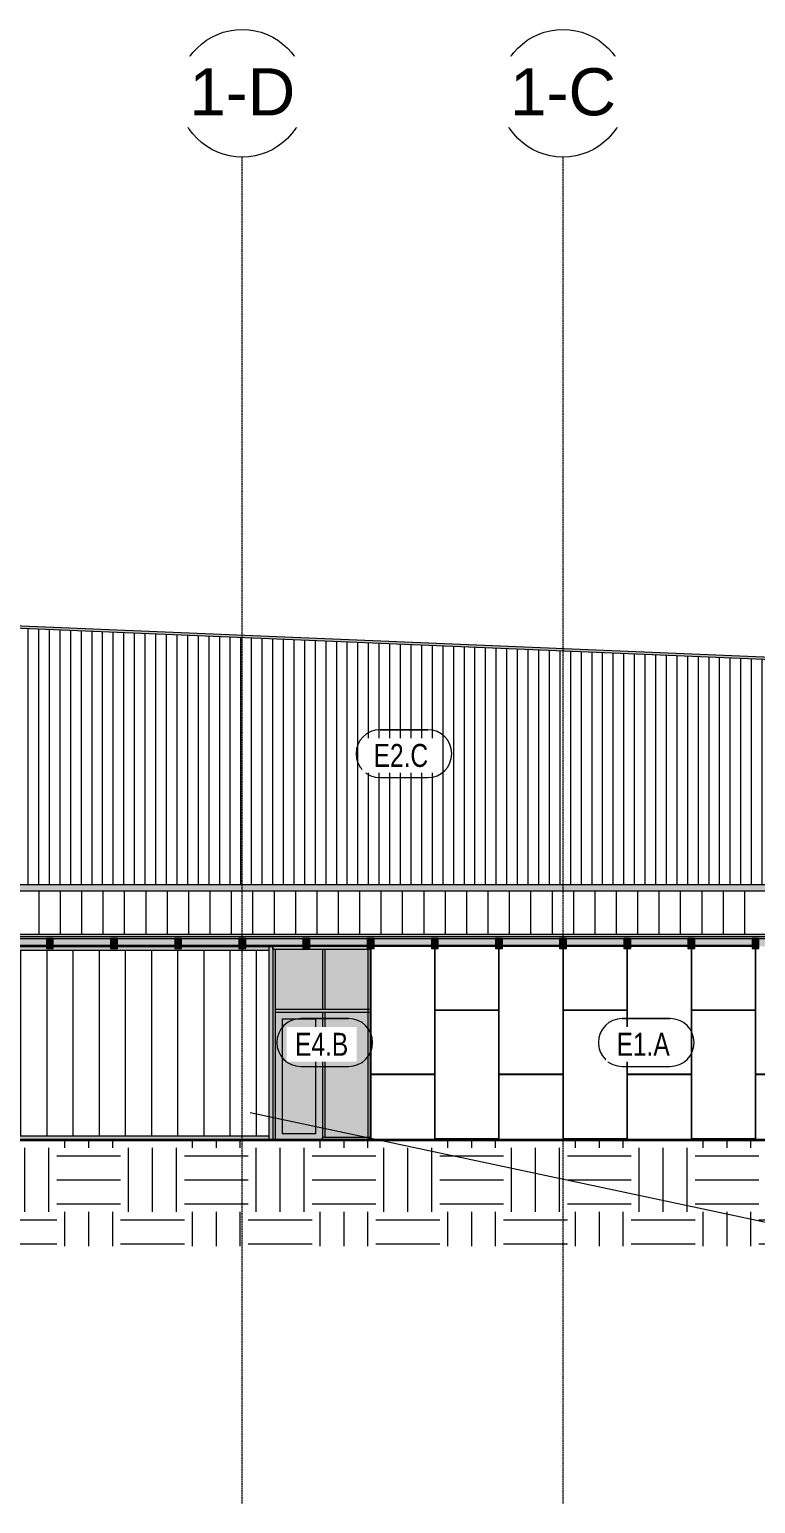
# Model space of a CAD drawing. Header units: inches. Extents: x 20273 to 40654, y -355 to 835.
# Drawn here: x 21466 to 22012, y -273 to 835 of the extents above; entities that cross this region are included whole.
import ezdxf

# ---------------------------------------------------------------- set-up
doc = ezdxf.new("R2010")
doc.units = ezdxf.units.IN
doc.header["$MEASUREMENT"] = 0
doc.linetypes.add('Grid Line 1_2_', pattern=[0.875, 0.5, -0.125, 0.125, -0.125])
for name, color, linetype, lineweight in [('A-ANNO-KEYN', 231, 'Continuous', 9), ('A-DOOR', 31, 'Continuous', 13), ('A-FLOR-LEVL', 51, 'Continuous', 9), ('A-GLAZ-CURT', 52, 'Continuous', 13), ('A-GLAZ-CWMG', 51, 'Continuous', 13), ('A-ROOF', 132, 'Continuous', 13), ('A-ROOF-PATT', 132, 'Continuous', 13), ('A-WALL', 113, 'Continuous', 13), ('A-WALL-IDEN', 211, 'Continuous', 9), ('A-WALL-PATT', 111, 'Continuous', 13), ('C-TOPO', 7, 'Continuous', 13), ('I-WALL', 2, 'Continuous', 13), ('S-BEAM', 12, 'Continuous', 13), ('S-GRID', 1, 'Continuous', 9), ('S-GRID-IDEN', 1, 'Continuous', 9)]:
    doc.layers.add(name, color=color, linetype=linetype, lineweight=lineweight)
doc.styles.add('Arial_1', font='arial.ttf', dxfattribs={"height": 35.407186})
doc.styles.add('Century Gothic', font='GOTHIC.TTF', dxfattribs={"width": 0.8, "height": 17.245342})

# ---------------------------------------------------------------- blocks, each defined once
blk = doc.blocks.new('Rectangular Mullion - Profile_Polycarbonate_Upper and left-1836397-Elevation - West')
at = {"layer": 'A-GLAZ-CWMG'}
blk.add_hatch(color=256, dxfattribs=at).paths.add_polyline_path([(21185.1, 142.7), (21646.4, 142.7), (21646.4, 145.5), (21628.9, 145.5), (21628.9, 144), (21623.7, 144), (21623.7, 145.5), (21580.6, 145.5), (21580.6, 144), (21575.5, 144), (21575.5, 145.5), (21532.4, 145.5), (21532.4, 144), (21527.2, 144), (21527.2, 145.5), (21484.1, 145.5), (21484.1, 144), (21479, 144), (21479, 145.5), (21435.9, 145.5), (21435.9, 144), (21430.7, 144), (21430.7, 145.5), (21387.6, 145.5), (21387.6, 144), (21382.5, 144), (21382.5, 145.5), (21339.4, 145.5), (21339.4, 144), (21334.2, 144), (21334.2, 145.5), (21291.1, 145.5), (21291.1, 144), (21286, 144), (21286, 145.5), (21242.9, 145.5), (21242.9, 144), (21237.7, 144), (21237.7, 145.5), (21194.6, 145.5), (21194.6, 144), (21189.5, 144), (21189.5, 145.5), (21185.1, 145.5), (21185.1, 144.9)], flags=0)
for p, q in [((21185.1, 142.7), (21185.1, 145.5)), ((21185.1, 145.5), (21189.5, 145.5)), ((21194.6, 145.5), (21237.7, 145.5)), ((21242.9, 145.5), (21286, 145.5)), ((21291.1, 145.5), (21334.2, 145.5)), ((21339.4, 145.5), (21382.5, 145.5)), ((21387.6, 145.5), (21430.7, 145.5)), ((21435.9, 145.5), (21479, 145.5)), ((21484.1, 145.5), (21527.2, 145.5)), ((21532.4, 145.5), (21575.5, 145.5)), ((21580.6, 145.5), (21623.7, 145.5)), ((21628.9, 145.5), (21646.4, 145.5)), ((21646.4, 145.5), (21646.4, 142.7)), ((21185.1, 142.7), (21646.4, 142.7))]:
    blk.add_line(p, q, dxfattribs=at)
blk = doc.blocks.new('Rectangular Mullion - Profile_Polycarbonate_Lower-1836398-Elevation - West')
at = {"layer": 'A-GLAZ-CWMG'}
blk.add_hatch(color=256, dxfattribs=at).paths.add_polyline_path([(21484.6, 0), (21646.4, 0), (21646.4, 2.8), (21185.1, 2.8), (21185.1, 0)], flags=0)
for p, q in [((21185.1, 0), (21185.1, 2.8)), ((21646.4, 2.8), (21185.1, 2.8)), ((21646.4, 2.8), (21646.4, 0))]:
    blk.add_line(p, q, dxfattribs=at)
blk = doc.blocks.new('Rectangular Mullion - Profile_Polycarbonate_Upper and left-1180549-Elevation - West')
at = {"layer": 'A-GLAZ-CWMG'}
blk.add_hatch(color=256, dxfattribs=at).paths.add_polyline_path([(21646.4, 0), (21649.2, 0), (21649.2, 145.5), (21646.4, 145.5), (21646.4, 76.6)], flags=0)
for p, q in [((21646.4, 145.5), (21649.2, 145.5)), ((21646.4, 145.5), (21646.4, 0)), ((21649.2, 145.5), (21649.2, 0))]:
    blk.add_line(p, q, dxfattribs=at)
blk = doc.blocks.new('Dimension Lumber - 5_5 x 7_5 Glulam-1777807-Elevation - West')
at = {"layer": 'S-BEAM'}
for points in [[(22497.4, 151.5), (22497.4, 151.6), (22492.2, 151.5)], [(22497.4, 144), (22497.4, 151.5), (22492.2, 151.5), (22492.2, 144)]]:
    blk.add_hatch(color=256, dxfattribs=at).paths.add_polyline_path(points, flags=0)
for p, q in [((22497.4, 151.5), (22492.2, 151.5)), ((22492.2, 151.5), (22492.2, 144)), ((22497.4, 144), (22497.4, 151.5)), ((22492.2, 144), (22497.4, 144))]:
    blk.add_line(p, q, dxfattribs=at)
blk = doc.blocks.new('Door_Single_Storefront - one-1371400-Elevation - West')
at = {"layer": 'A-DOOR'}
h = blk.add_hatch(color=256, dxfattribs=at)
h.paths.add_polyline_path([(21686.6, 0), (21686.6, 96), (21651.4, 96), (21651.4, 0)], flags=0)
h.paths.add_polyline_path([(21681.6, 5), (21656.4, 5), (21656.4, 91), (21681.6, 91), (21681.6, 76.6)], flags=0)
blk.add_hatch(color=256, dxfattribs=at).paths.add_polyline_path([(21656.4, 5), (21681.6, 5), (21681.6, 91), (21656.4, 91), (21656.4, 30.2)], flags=0)
for p, q in [((21656.4, 91), (21656.4, 5)), ((21656.4, 91), (21681.6, 91)), ((21681.6, 5), (21681.6, 91)), ((21656.4, 5), (21681.6, 5))]:
    blk.add_line(p, q, dxfattribs=at)
blk = doc.blocks.new('System Panel - INSULATED LOW-E GLAZING _SEE ELEVATIONS FOR U-FACTOR_ SHGC_ _ LT_-1354328-Elevation - West')
at = {"layer": 'A-GLAZ-CURT'}
blk.add_hatch(color=256, dxfattribs=at).paths.add_polyline_path([(21688.6, 2), (21720.7, 2), (21720.7, 96), (21688.6, 96), (21688.6, 76.6)], flags=0)
blk = doc.blocks.new('System Panel - INSULATED LOW-E GLAZING _SEE ELEVATIONS FOR U-FACTOR_ SHGC_ _ LT_-1354329-Elevation - West')
at = {"layer": 'A-GLAZ-CURT'}
blk.add_hatch(color=256, dxfattribs=at).paths.add_polyline_path([(21651.4, 98), (21686.6, 98), (21686.6, 143.5), (21651.4, 143.5), (21651.4, 115.6)], flags=0)
blk = doc.blocks.new('System Panel - INSULATED LOW-E GLAZING _SEE ELEVATIONS FOR U-FACTOR_ SHGC_ _ LT_-1354330-Elevation - West')
at = {"layer": 'A-GLAZ-CURT'}
blk.add_hatch(color=256, dxfattribs=at).paths.add_polyline_path([(21717.1, 98), (21720.7, 98), (21720.7, 143.5), (21688.6, 143.5), (21688.6, 98)], flags=0)
blk = doc.blocks.new('Rectangular Mullion - Exterior 2_ x 4_5_-1354323-Elevation - West')
at = {"layer": 'A-GLAZ-CWMG'}
blk.add_hatch(color=256, dxfattribs=at).paths.add_polyline_path([(21687.6, 143.5), (21687.6, 145.5), (21677.1, 145.5), (21677.1, 144), (21672, 144), (21672, 145.5), (21649.4, 145.5), (21649.4, 143.5), (21678.3, 143.5)], flags=0)
for p, q in [((21649.4, 143.5), (21649.4, 145.5)), ((21672, 145.5), (21649.4, 145.5)), ((21687.6, 145.5), (21677.1, 145.5)), ((21649.4, 143.5), (21687.6, 143.5))]:
    blk.add_line(p, q, dxfattribs=at)
blk = doc.blocks.new('Rectangular Mullion - Exterior 2_ x 4_5_-1354324-Elevation - West')
at = {"layer": 'A-GLAZ-CWMG'}
blk.add_hatch(color=256, dxfattribs=at).paths.add_polyline_path([(21687.6, 143.5), (21722.7, 143.5), (21722.7, 144), (21720.2, 144), (21720.2, 145.5), (21687.6, 145.5)], flags=0)
for p, q in [((21720.2, 145.5), (21687.6, 145.5)), ((21687.6, 143.5), (21722.7, 143.5)), ((21722.7, 144), (21722.7, 143.5))]:
    blk.add_line(p, q, dxfattribs=at)
blk = doc.blocks.new('Rectangular Mullion - Exterior 2_ x 4_5_-1354325-Elevation - West')
at = {"layer": 'A-GLAZ-CWMG'}
blk.add_hatch(color=256, dxfattribs=at).paths.add_polyline_path([(21722.7, 0), (21722.7, 2), (21686.6, 2), (21686.6, 0)], flags=0)
for p, q in [((21686.6, 0), (21686.6, 2)), ((21722.7, 2), (21686.6, 2)), ((21722.7, 2), (21722.7, 0))]:
    blk.add_line(p, q, dxfattribs=at)
blk = doc.blocks.new('Rectangular Mullion - Exterior 2_ x 4_5_-1212758-Elevation - West')
at = {"layer": 'A-GLAZ-CWMG'}
blk.add_hatch(color=256, dxfattribs=at).paths.add_polyline_path([(21722.7, 0), (21722.7, 97), (21720.7, 97), (21720.7, 0)], flags=0)
for p, q in [((21720.7, 97), (21720.7, 0)), ((21722.7, 0), (21722.7, 97))]:
    blk.add_line(p, q, dxfattribs=at)
blk = doc.blocks.new('Rectangular Mullion - Exterior 2_ x 4_5_-1212759-Elevation - West')
at = {"layer": 'A-GLAZ-CWMG'}
blk.add_hatch(color=256, dxfattribs=at).paths.add_polyline_path([(21720.7, 97), (21722.7, 97), (21722.7, 144), (21720.7, 144), (21720.7, 115.6)], flags=0)
for p, q in [((21720.7, 144), (21720.7, 97)), ((21722.7, 97), (21722.7, 144))]:
    blk.add_line(p, q, dxfattribs=at)
blk = doc.blocks.new('Rectangular Mullion - Exterior 2_ x 4_5_-V5-Elevation - West')
at = {"layer": 'A-GLAZ-CWMG'}
blk.add_hatch(color=256, dxfattribs=at).paths.add_polyline_path([(21651.4, 97), (21651.4, 143.5), (21649.4, 143.5), (21649.4, 97)], flags=0)
for p, q in [((21649.4, 143.5), (21651.4, 143.5)), ((21649.4, 143.5), (21649.4, 97)), ((21651.4, 97), (21651.4, 143.5))]:
    blk.add_line(p, q, dxfattribs=at)
blk = doc.blocks.new('Rectangular Mullion - Exterior 2_ x 4_5_-1305178-Elevation - West')
at = {"layer": 'A-GLAZ-CWMG'}
blk.add_hatch(color=256, dxfattribs=at).paths.add_polyline_path([(21649.4, 0), (21651.4, 0), (21651.4, 97), (21649.4, 97), (21649.4, 76.6)], flags=0)
for p, q in [((21649.4, 97), (21649.4, 0)), ((21651.4, 0), (21651.4, 97))]:
    blk.add_line(p, q, dxfattribs=at)
blk = doc.blocks.new('Rectangular Mullion - Exterior 2_ x 4_5_-1354326-Elevation - West')
at = {"layer": 'A-GLAZ-CWMG'}
blk.add_hatch(color=256, dxfattribs=at).paths.add_polyline_path([(21651.4, 96), (21687.6, 96), (21687.6, 98), (21651.4, 98)], flags=0)
for p, q in [((21651.4, 96), (21651.4, 98)), ((21687.6, 98), (21651.4, 98)), ((21651.4, 96), (21687.6, 96))]:
    blk.add_line(p, q, dxfattribs=at)
blk = doc.blocks.new('Rectangular Mullion - Exterior 2_ x 4_5_-1354327-Elevation - West')
at = {"layer": 'A-GLAZ-CWMG'}
blk.add_hatch(color=256, dxfattribs=at).paths.add_polyline_path([(21717.1, 96), (21722.7, 96), (21722.7, 98), (21687.6, 98), (21687.6, 96)], flags=0)
for p, q in [((21722.7, 98), (21687.6, 98)), ((21687.6, 96), (21722.7, 96)), ((21722.7, 98), (21722.7, 96))]:
    blk.add_line(p, q, dxfattribs=at)
blk = doc.blocks.new('Rectangular Mullion - Exterior 2_ x 4_5_-827470-Elevation - West')
at = {"layer": 'A-GLAZ-CWMG'}
blk.add_hatch(color=256, dxfattribs=at).paths.add_polyline_path([(22580.2, 2), (22580.2, 96), (22578.2, 96), (22578.2, 2)], flags=0)
for p, q in [((22578.2, 96), (22580.2, 96)), ((22578.2, 96), (22578.2, 2)), ((22580.2, 2), (22580.2, 96)), ((22580.2, 2), (22578.2, 2))]:
    blk.add_line(p, q, dxfattribs=at)
blk = doc.blocks.new('Rectangular Mullion - Exterior 2_ x 4_5_-1142358-Elevation - West')
at = {"layer": 'A-GLAZ-CWMG'}
blk.add_hatch(color=256, dxfattribs=at).paths.add_polyline_path([(22580.2, 98), (22580.2, 143.5), (22578.2, 143.5), (22578.2, 98)], flags=0)
for p, q in [((22578.2, 143.5), (22580.2, 143.5)), ((22578.2, 143.5), (22578.2, 98)), ((22580.2, 98), (22580.2, 143.5)), ((22580.2, 98), (22578.2, 98))]:
    blk.add_line(p, q, dxfattribs=at)
blk = doc.blocks.new('HSS-Hollow Structural Section - HSS1-1_2X1-1_2X1_8 - Obsolete-1396620-Elevation - West')
at = {"layer": 'S-BEAM'}
for points in [[(20942.4, 151.8), (22518.9, 151.8), (22518.9, 152.1), (22519.1, 152.1), (22519.1, 152.7), (20878.6, 152.7), (20878.6, 151.8), (20903.6, 151.8)], [(20903.6, 151.6), (22518.9, 151.7), (22518.9, 151.8), (20878.6, 151.8), (20878.6, 151.6), (20884.3, 151.6)]]:
    blk.add_hatch(color=256, dxfattribs=at).paths.add_polyline_path(points, flags=0)
blk.add_line((20878.6, 151.6), (22518.9, 151.6), dxfattribs=at)
blk = doc.blocks.new('Grid - Grid Head - Circle-14747-Elevation - West')
at = {"layer": 'S-GRID-IDEN'}
blk.add_circle((21143.8, 786.7), 48, dxfattribs=at)
blk = doc.blocks.new('Wall Tag - 1_4_-1369832-Elevation - West')
at = {"layer": 'A-WALL-IDEN', "color": 153}
for p, q in [((22653.5, 91.3), (22689.5, 91.3)), ((22689.5, 91.3), (22653.5, 91.3)), ((22653.5, 55.3), (22689.5, 55.3)), ((22653.5, 55.3), (22689.5, 55.3))]:
    blk.add_line(p, q, dxfattribs=at)
for centre, start, end in [((22653.5, 73.3), 90, 270), ((22653.5, 73.3), 90, 270), ((22689.5, 73.3), 270, 90), ((22689.5, 73.3), 270, 90)]:
    blk.add_arc(centre, 18, start, end, dxfattribs=at)

msp = doc.modelspace()

# ---------------------------------------------------------------- hatches: boundary and pattern name
at = {"layer": 'A-ROOF', "lineweight": 5}
for points in [[(22433.1, 344), (22433.1, 346), (21120.5, 400.6), (21120.5, 398.6), (22414.3, 344.7)], [(21717.1, 152.7), (22519.1, 152.7), (22519.1, 154.7), (20878.6, 154.7), (20878.6, 152.7), (21678.3, 152.7)]]:
    msp.add_hatch(color=256, dxfattribs=at).paths.add_polyline_path(points, flags=0)
at = {"layer": 'A-ROOF-PATT', "lineweight": 9}
h = msp.add_hatch(dxfattribs=at)
h.set_pattern_fill('FP_2', color=8, style=0, pattern_type=2)
h.set_pattern_definition([(90, (180.953, -760.156), (-16.082, 1e-15), [])])
h.paths.add_polyline_path([(22670.9, 154), (22808.3, 154), (22808.3, 157.4), (22786.6, 157.4), (22786.6, 158.5), (22617.8, 158.5), (22617.8, 157.5), (22613.1, 157.5), (22613.1, 158.5), (22545, 158.5), (22545, 157.7), (22543.9, 157.6), (22541.1, 157.7), (22541.1, 158.5), (22352, 158.5), (22352, 157.7), (22350.9, 157.6), (22348.1, 157.7), (22348.1, 158.5), (22342.7, 158.5), (22342.7, 187.4), (21121.8, 187.5), (21121.8, 187.6), (20889.1, 187.6), (20889.1, 157.9), (20878.6, 157.9), (20878.6, 154.7), (22519.1, 154.7), (22519.1, 154), (22666, 154)], flags=0)
at = {"layer": 'A-WALL-PATT', "lineweight": 9}
h = msp.add_hatch(dxfattribs=at)
h.set_pattern_fill('FP_9', color=8, style=0, pattern_type=2)
h.set_pattern_definition([(90, (22305.319, 0), (-8, 5e-16), [])])
h.paths.add_polyline_path([(21121.8, 192), (22342.7, 192), (22342.7, 239.5), (22341.2, 239.5), (22341.7, 240), (22341.8, 243.5), (22369.6, 243.5), (22369.6, 346.6), (21384.9, 387.6), (21384.9, 238.9), (21121.8, 238.9), (21121.8, 232.8)], flags=0)
h = msp.add_hatch(dxfattribs=at)
h.set_pattern_fill('FP_12', color=8, style=0, pattern_type=2)
h.set_pattern_definition([(0, (22157.18, 1), (-193, 193), [48, -145]), (90, (22157.18, 1), (-193, 1e-14), [96.25, -96.75]), (180, (22205.18, 97.25), (-193, 193), [48, -145]), (90, (22205.18, 1), (-193, 1e-14), [96.25, -96.75]), (180, (22205.18, 97.5), (-193, 193), [48, -145]), (90, (22205.18, 97.5), (-193, 1e-14), [96.25, -96.75]), (0, (22157.18, 193.75), (-193, 193), [48, -145]), (90, (22157.18, 97.5), (-193, 1e-14), [96.25, -96.75]), (0, (22205.43, 49), (-193, 193), [48, -145]), (90, (22205.43, 0.75), (-193, 1e-14), [48.25, -144.75]), (90, (22253.43, 0.75), (-193, 1e-14), [48.25, -144.75]), (0, (22205.43, 145.5), (-193, 193), [48, -145]), (90, (22205.43, 49.25), (-193, 1e-14), [96.25, -96.75]), (180, (22253.43, 49.25), (-193, 193), [48, -145]), (90, (22253.43, 49.25), (-193, 1e-14), [96.25, -96.75]), (90, (22205.43, 145.75), (-193, 1e-14), [48, -145]), (180, (22253.43, 145.75), (-193, 193), [48, -145]), (90, (22253.43, 145.75), (-193, 1e-14), [48, -145]), (0, (22253.68, 1), (-193, 193), [48, -145]), (90, (22253.68, 1), (-193, 1e-14), [96.25, -96.75]), (180, (22301.68, 97.25), (-193, 193), [48, -145]), (90, (22301.68, 1), (-193, 1e-14), [96.25, -96.75]), (180, (22301.68, 97.5), (-193, 193), [48, -145]), (90, (22301.68, 97.5), (-193, 1e-14), [96.25, -96.75]), (180, (22301.68, 193.75), (-193, 193), [48, -145]), (90, (22253.68, 97.5), (-193, 1e-14), [96.25, -96.75]), (0, (22301.93, 49), (-193, 193), [48, -145]), (90, (22301.93, 0.75), (-193, 1e-14), [48.25, -144.75]), (90, (22349.93, 0.75), (-193, 1e-14), [48.25, -144.75]), (0, (22301.93, 145.5), (-193, 193), [48, -145]), (90, (22301.93, 49.25), (-193, 1e-14), [96.25, -96.75]), (180, (22349.93, 49.25), (-193, 193), [48, -145]), (90, (22349.93, 49.25), (-193, 1e-14), [96.25, -96.75]), (90, (22301.93, 145.75), (-193, 1e-14), [48, -145]), (180, (22349.93, 145.75), (-193, 193), [48, -145]), (90, (22349.93, 145.75), (-193, 1e-14), [48, -145])])
h.paths.add_polyline_path([(21722.9, 0), (22132.8, 0), (22132.8, 145.5), (22111.4, 145.5), (22111.4, 144), (22106.2, 144), (22106.2, 145.5), (22063.1, 145.5), (22063.1, 144), (22058, 144), (22058, 145.5), (22014.9, 145.5), (22014.9, 144), (22009.7, 144), (22009.7, 145.5), (21966.6, 145.5), (21966.6, 144), (21961.5, 144), (21961.5, 145.5), (21918.4, 145.5), (21918.4, 144), (21913.2, 144), (21913.2, 145.5), (21870.1, 145.5), (21870.1, 144), (21865, 144), (21865, 145.5), (21821.9, 145.5), (21821.9, 144), (21816.7, 144), (21816.7, 145.5), (21773.6, 145.5), (21773.6, 144), (21768.5, 144), (21768.5, 145.5), (21725.4, 145.5), (21725.4, 144), (21722.9, 144), (21722.9, 76.6)], flags=0)
h = msp.add_hatch(dxfattribs=at)
h.set_pattern_fill('FP_7', color=8, style=0, pattern_type=2)
h.set_pattern_definition([(90, (21223.61, 0), (-19.685, 1e-15), [])])
h.paths.add_polyline_path([(21646.4, 2.8), (21646.4, 142.8), (21185.1, 142.8), (21185.1, 2.8), (21484.6, 2.8)], flags=0)
at = {"layer": 'C-TOPO', "lineweight": 9}
h = msp.add_hatch(dxfattribs=at)
h.set_pattern_fill('FP_10', color=8, style=0, pattern_type=2)
h.set_pattern_definition([(0, (22782.816, 0), (48, 48), [48, -48]), (0, (22782.816, 18), (48, 48), [48, -48]), (0, (22782.816, 36), (48, 48), [48, -48]), (90, (22788.816, 42), (-48, 48), [48, -48]), (90, (22806.816, 42), (-48, 48), [48, -48]), (90, (22824.816, 42), (-48, 48), [48, -48])])
h.paths.add_polyline_path([(22833.1, -79.7), (23034, -79.7), (23034, 0), (20555, 0), (20555, -79.7), (22724.1, -79.7)], flags=0)
at = {"layer": 'I-WALL', "lineweight": 5}
h = msp.add_hatch(color=256, dxfattribs=at)
h.paths.add_polyline_path([(22133.1, 144.8), (22133.1, 145.5), (22154.5, 145.5), (22154.5, 146.5), (22111.4, 146.5), (22111.4, 145.5), (22132.8, 145.5), (22132.8, 144.8)], flags=0)
h.paths.add_polyline_path([(22342.5, 144.8), (22342.7, 144.8), (22342.7, 145.5), (22347.5, 145.5), (22347.5, 146.5), (22304.4, 146.5), (22304.4, 145.5), (22342.5, 145.5), (22342.5, 145.3)], flags=0)
h.paths.add_polyline_path([(21182.1, 144.8), (21182.4, 144.8), (21182.4, 145.5), (21189.5, 145.5), (21189.5, 146.5), (21146.4, 146.5), (21146.4, 145.5), (21182.1, 145.5), (21182.1, 144.9)], flags=0)
h.paths.add_polyline_path([(21649.2, 144.8), (21649.4, 144.8), (21649.4, 145.5), (21672, 145.5), (21672, 146.5), (21628.9, 146.5), (21628.9, 145.5), (21649.2, 145.5), (21649.2, 144.9)], flags=0)
h.paths.add_polyline_path([(21194.6, 145.5), (21237.7, 145.5), (21237.7, 146.5), (21194.6, 146.5)], flags=0)
h.paths.add_polyline_path([(22352.6, 145.5), (22358.1, 145.5), (22358.1, 146.5), (22352.6, 146.5)], flags=0)
h.paths.add_polyline_path([(21242.9, 145.5), (21286, 145.5), (21286, 146.5), (21242.9, 146.5)], flags=0)
h.paths.add_polyline_path([(21291.1, 145.5), (21334.2, 145.5), (21334.2, 146.5), (21291.1, 146.5)], flags=0)
h.paths.add_polyline_path([(21339.4, 145.5), (21382.5, 145.5), (21382.5, 146.5), (21339.4, 146.5)], flags=0)
h.paths.add_polyline_path([(21623.7, 145.5), (21623.7, 146.5), (21580.6, 146.5), (21580.6, 145.5), (21620.2, 145.5)], flags=0)
h.paths.add_polyline_path([(21387.6, 145.5), (21430.7, 145.5), (21430.7, 146.5), (21387.6, 146.5)], flags=0)
h.paths.add_polyline_path([(21575.5, 145.5), (21575.5, 146.5), (21532.4, 146.5), (21532.4, 145.5), (21562.1, 145.5)], flags=0)
h.paths.add_polyline_path([(21435.9, 145.5), (21479, 145.5), (21479, 146.5), (21435.9, 146.5)], flags=0)
h.paths.add_polyline_path([(21527.2, 145.5), (21527.2, 146.5), (21484.1, 146.5), (21484.1, 145.5), (21523.4, 145.5)], flags=0)
h.paths.add_polyline_path([(22159.6, 145.5), (22202.7, 145.5), (22202.7, 146.5), (22159.6, 146.5)], flags=0)
h.paths.add_polyline_path([(22207.9, 145.5), (22251, 145.5), (22251, 146.5), (22207.9, 146.5)], flags=0)
h.paths.add_polyline_path([(22106.2, 145.5), (22106.2, 146.5), (22063.1, 146.5), (22063.1, 145.5), (22104.4, 145.5)], flags=0)
h.paths.add_polyline_path([(22256.1, 145.5), (22299.2, 145.5), (22299.2, 146.5), (22256.1, 146.5)], flags=0)
h.paths.add_polyline_path([(21141.2, 145.5), (21141.2, 146.5), (21135.1, 146.5), (21135.1, 145.5), (21136, 145.5)], flags=0)
h.paths.add_polyline_path([(22058, 145.5), (22058, 146.5), (22014.9, 146.5), (22014.9, 145.5), (22026.9, 145.5)], flags=0)
h.paths.add_polyline_path([(21966.6, 145.5), (22009.7, 145.5), (22009.7, 146.5), (21966.6, 146.5)], flags=0)
h.paths.add_polyline_path([(21961.5, 145.5), (21961.5, 146.5), (21918.4, 146.5), (21918.4, 145.5), (21949.5, 145.5)], flags=0)
h.paths.add_polyline_path([(21913.2, 145.5), (21913.2, 146.5), (21870.1, 146.5), (21870.1, 145.5), (21872, 145.5)], flags=0)
h.paths.add_polyline_path([(21821.9, 145.5), (21865, 145.5), (21865, 146.5), (21821.9, 146.5)], flags=0)
h.paths.add_polyline_path([(21816.7, 145.5), (21816.7, 146.5), (21773.6, 146.5), (21773.6, 145.5), (21794.5, 145.5)], flags=0)
h.paths.add_polyline_path([(21768.5, 145.5), (21768.5, 146.5), (21725.4, 146.5), (21725.4, 145.5), (21755.8, 145.5)], flags=0)
h.paths.add_polyline_path([(21678.3, 145.5), (21720.2, 145.5), (21720.2, 146.5), (21677.1, 146.5), (21677.1, 145.5)], flags=0)
h.paths.add_polyline_path([(21325.9, 187.4), (22342.7, 187.4), (22342.7, 192), (21134.3, 192), (21134.3, 187.4), (21174.8, 187.4)], flags=0)
at = {"layer": 'I-WALL'}
h = msp.add_hatch(color=256, dxfattribs=at)
h.paths.add_polyline_path([(21961.5, 146.5), (21961.5, 151.6), (21918.4, 151.5), (21918.4, 146.5), (21949.5, 146.5)], flags=0)
h.paths.add_polyline_path([(22798.3, 146.5), (22798.3, 148.9), (22786.9, 148.9), (22786.9, 146.5), (22791.9, 146.5)], flags=0)
h.paths.add_polyline_path([(21966.6, 146.5), (22009.7, 146.5), (22009.7, 151.6), (21966.6, 151.5)], flags=0)
h.paths.add_polyline_path([(22772.5, 146.5), (22781.7, 146.5), (22781.7, 148.9), (22738.6, 148.9), (22738.6, 146.5), (22762.9, 146.5)], flags=0)
h.paths.add_polyline_path([(21872, 146.5), (21913.2, 146.5), (21913.2, 151.6), (21870.1, 151.5), (21870.1, 146.5)], flags=0)
h.paths.add_polyline_path([(22014.9, 146.5), (22058, 146.5), (22058, 151.6), (22014.9, 151.5)], flags=0)
h.paths.add_polyline_path([(21865, 146.5), (21865, 151.6), (21821.9, 151.5), (21821.9, 146.5)], flags=0)
h.paths.add_polyline_path([(22724.1, 146.5), (22733.5, 146.5), (22733.5, 148.9), (22690.4, 148.9), (22690.4, 146.5), (22714.4, 146.5)], flags=0)
h.paths.add_polyline_path([(21794.5, 146.5), (21816.7, 146.5), (21816.7, 151.6), (21773.6, 151.5), (21773.6, 146.5)], flags=0)
h.paths.add_polyline_path([(22063.1, 146.5), (22106.2, 146.5), (22106.2, 151.6), (22063.1, 151.5)], flags=0)
h.paths.add_polyline_path([(22675.7, 146.5), (22685.2, 146.5), (22685.2, 148.9), (22642.1, 148.9), (22642.1, 146.5), (22666, 146.5)], flags=0)
h.paths.add_polyline_path([(21755.8, 146.5), (21768.5, 146.5), (21768.5, 151.6), (21725.4, 151.5), (21725.4, 146.5)], flags=0)
h.paths.add_polyline_path([(22637, 146.5), (22637, 146.5), (22637, 148.9), (22593.9, 148.9), (22593.9, 146.5), (22627.3, 146.5)], flags=0)
h.paths.add_polyline_path([(21717.1, 146.5), (21720.2, 146.5), (21720.2, 151.6), (21677.1, 151.5), (21677.1, 146.5), (21678.3, 146.5)], flags=0)
h.paths.add_polyline_path([(22111.4, 146.5), (22154.5, 146.5), (22154.5, 151.6), (22111.4, 151.5)], flags=0)
h.paths.add_polyline_path([(21659, 146.5), (21672, 146.5), (21672, 151.6), (21628.9, 151.5), (21628.9, 146.5), (21649.3, 146.5)], flags=0)
h.paths.add_polyline_path([(22588.6, 146.5), (22588.7, 146.5), (22588.7, 148.9), (22545.6, 148.9), (22545.6, 146.5), (22578.9, 146.5)], flags=0)
h.paths.add_polyline_path([(22159.6, 146.5), (22202.7, 146.5), (22202.7, 151.6), (22159.6, 151.5)], flags=0)
h.paths.add_polyline_path([(22540.1, 146.5), (22540.5, 146.5), (22540.5, 148.9), (22519.1, 149), (22519.1, 150.6), (22518.9, 150.6), (22518.9, 151.6), (22497.4, 151.5), (22497.4, 146.5), (22530.5, 146.5)], flags=0)
h.paths.add_polyline_path([(21620.2, 146.5), (21623.7, 146.5), (21623.7, 151.6), (21580.6, 151.5), (21580.6, 146.5), (21600.8, 146.5)], flags=0)
h.paths.add_polyline_path([(20900, 146.5), (20900, 151.6), (20890.6, 151.5), (20890.6, 146.5)], flags=0)
h.paths.add_polyline_path([(20905.1, 146.5), (20948.2, 146.5), (20948.2, 151.6), (20905.1, 151.5)], flags=0)
h.paths.add_polyline_path([(20953.4, 146.5), (20996.5, 146.5), (20996.5, 151.6), (20953.4, 151.5)], flags=0)
h.paths.add_polyline_path([(21001.6, 146.5), (21044.7, 146.5), (21044.7, 151.6), (21001.6, 151.5)], flags=0)
h.paths.add_polyline_path([(21049.9, 146.5), (21093, 146.5), (21093, 151.6), (21049.9, 151.5)], flags=0)
h.paths.add_polyline_path([(21098.1, 146.5), (21141.2, 146.5), (21141.2, 151.6), (21098.1, 151.5)], flags=0)
h.paths.add_polyline_path([(21146.4, 146.5), (21189.5, 146.5), (21189.5, 151.6), (21146.4, 151.5)], flags=0)
h.paths.add_polyline_path([(22491.7, 146.5), (22492.2, 146.5), (22492.2, 151.6), (22449.1, 151.5), (22449.1, 146.5)], flags=0)
h.paths.add_polyline_path([(21194.6, 146.5), (21237.7, 146.5), (21237.7, 151.6), (21194.6, 151.5)], flags=0)
h.paths.add_polyline_path([(22414.3, 146.5), (22444, 146.5), (22444, 151.6), (22400.9, 151.5), (22400.9, 146.5)], flags=0)
h.paths.add_polyline_path([(21242.9, 146.5), (21286, 146.5), (21286, 151.6), (21242.9, 151.5)], flags=0)
h.paths.add_polyline_path([(22375.5, 146.5), (22395.7, 146.5), (22395.7, 151.6), (22352.6, 151.5), (22352.6, 146.5), (22356.2, 146.5)], flags=0)
h.paths.add_polyline_path([(21291.1, 146.5), (21334.2, 146.5), (21334.2, 151.6), (21291.1, 151.5)], flags=0)
h.paths.add_polyline_path([(21339.4, 146.5), (21382.5, 146.5), (21382.5, 151.6), (21339.4, 151.5)], flags=0)
h.paths.add_polyline_path([(22336.8, 146.5), (22347.5, 146.5), (22347.5, 151.6), (22304.4, 151.5), (22304.4, 146.5), (22317.4, 146.5)], flags=0)
h.paths.add_polyline_path([(21387.6, 146.5), (21430.7, 146.5), (21430.7, 151.6), (21387.6, 151.5)], flags=0)
h.paths.add_polyline_path([(22298.1, 146.5), (22299.2, 146.5), (22299.2, 151.6), (22256.1, 151.5), (22256.1, 146.5), (22259.3, 146.5)], flags=0)
h.paths.add_polyline_path([(21435.9, 146.5), (21479, 146.5), (21479, 151.6), (21435.9, 151.5)], flags=0)
h.paths.add_polyline_path([(21484.1, 146.5), (21527.2, 146.5), (21527.2, 151.6), (21484.1, 151.5)], flags=0)
h.paths.add_polyline_path([(22240, 146.5), (22251, 146.5), (22251, 151.6), (22207.9, 151.5), (22207.9, 146.5), (22220.6, 146.5)], flags=0)
h.paths.add_polyline_path([(21532.4, 146.5), (21575.5, 146.5), (21575.5, 151.6), (21532.4, 151.5)], flags=0)

# ---------------------------------------------------------------- linework, layer by layer
at = {"layer": 'A-ANNO-KEYN', "color": 153}
msp.add_line((21632.2, 20.6), (22375, -137.1), dxfattribs=at)
at = {"layer": 'A-FLOR-LEVL', "linetype": 'Grid Line 1_2_'}
msp.add_line((20361.6, 0), (23817.9, 0), dxfattribs=at)
at = {"layer": 'A-ROOF'}
for p, q in [((21120.5, 400.6), (22433.1, 346)), ((22433.1, 344), (21120.5, 398.6)), ((21123.3, 187.4), (22342.7, 187.4)), ((20878.6, 154.7), (22519.1, 154.7)), ((22519.1, 152.7), (20878.6, 152.7))]:
    msp.add_line(p, q, dxfattribs=at)
at = {"layer": 'A-WALL'}
for p, q in [((21121.8, 192), (22342.7, 192)), ((21768.5, 145.5), (21725.4, 145.5)), ((21816.7, 145.5), (21773.6, 145.5)), ((21865, 145.5), (21821.9, 145.5)), ((21913.2, 145.5), (21870.1, 145.5)), ((21961.5, 145.5), (21918.4, 145.5)), ((22009.7, 145.5), (21966.6, 145.5)), ((21722.9, 144), (21722.9, 0))]:
    msp.add_line(p, q, dxfattribs=at)
at = {"layer": 'C-TOPO', "lineweight": 35}
for p, q in [((21487.7, 0), (20555, 0)), ((21787.9, 0), (21487.7, 0)), ((21854, 0), (21787.9, 0)), ((22221.4, 0), (21854, 0))]:
    msp.add_line(p, q, dxfattribs=at)
at = {"layer": 'C-TOPO'}
for p, q in [((21487.7, 0), (20555, 0)), ((21487.7, 0), (21787.9, 0)), ((21854, 0), (21787.9, 0)), ((21854, 0), (22221.4, 0))]:
    msp.add_line(p, q, dxfattribs=at)
at = {"layer": 'I-WALL'}
for p, q in [((21435.9, 146.5), (21479, 146.5)), ((21484.1, 146.5), (21527.2, 146.5)), ((21532.4, 146.5), (21575.5, 146.5)), ((21580.6, 146.5), (21623.7, 146.5)), ((21628.9, 146.5), (21672, 146.5)), ((21649.2, 144.8), (21649.4, 144.8)), ((21677.1, 146.5), (21720.2, 146.5)), ((21725.4, 146.5), (21768.5, 146.5)), ((21773.6, 146.5), (21816.7, 146.5)), ((21821.9, 146.5), (21865, 146.5)), ((21870.1, 146.5), (21913.2, 146.5)), ((21918.4, 146.5), (21961.5, 146.5)), ((21966.6, 146.5), (22009.7, 146.5))]:
    msp.add_line(p, q, dxfattribs=at)
at = {"layer": 'S-GRID', "linetype": 'Grid Line 1_2_'}
for p, q in [((21626.3, -273.2), (21626.3, 738.7)), ((21626.3, -273.2), (21626.3, 738.7)), ((21867.6, -273.2), (21867.6, 738.7)), ((21867.6, -273.2), (21867.6, 738.7))]:
    msp.add_line(p, q, dxfattribs=at)

# ---------------------------------------------------------------- block references
at = {"layer": 'A-DOOR'}
msp.add_blockref('Door_Single_Storefront - one-1371400-Elevation - West', (0, 0), dxfattribs=at)
at = {"layer": 'A-GLAZ-CURT'}
for name in ['System Panel - INSULATED LOW-E GLAZING _SEE ELEVATIONS FOR U-FACTOR_ SHGC_ _ LT_-1354329-Elevation - West', 'System Panel - INSULATED LOW-E GLAZING _SEE ELEVATIONS FOR U-FACTOR_ SHGC_ _ LT_-1354330-Elevation - West', 'System Panel - INSULATED LOW-E GLAZING _SEE ELEVATIONS FOR U-FACTOR_ SHGC_ _ LT_-1354328-Elevation - West']:
    msp.add_blockref(name, (0, 0), dxfattribs=at)
at = {"layer": 'A-GLAZ-CWMG'}
for name, p in [('Rectangular Mullion - Profile_Polycarbonate_Upper and left-1836397-Elevation - West', (0, 0)), ('Rectangular Mullion - Profile_Polycarbonate_Upper and left-1180549-Elevation - West', (0, 0)), ('Rectangular Mullion - Exterior 2_ x 4_5_-1354323-Elevation - West', (0, 0)), ('Rectangular Mullion - Exterior 2_ x 4_5_-1354324-Elevation - West', (0, 0)), ('Rectangular Mullion - Exterior 2_ x 4_5_-V5-Elevation - West', (0, 0)), ('Rectangular Mullion - Exterior 2_ x 4_5_-1142358-Elevation - West', (-891.6, 0)), ('Rectangular Mullion - Exterior 2_ x 4_5_-1212759-Elevation - West', (0, 0)), ('Rectangular Mullion - Exterior 2_ x 4_5_-1305178-Elevation - West', (0, 0)), ('Rectangular Mullion - Exterior 2_ x 4_5_-1354326-Elevation - West', (0, 0)), ('Rectangular Mullion - Exterior 2_ x 4_5_-827470-Elevation - West', (-891.6, 0)), ('Rectangular Mullion - Exterior 2_ x 4_5_-1354327-Elevation - West', (0, 0)), ('Rectangular Mullion - Exterior 2_ x 4_5_-1212758-Elevation - West', (0, 0)), ('Rectangular Mullion - Profile_Polycarbonate_Lower-1836398-Elevation - West', (0, 0)), ('Rectangular Mullion - Exterior 2_ x 4_5_-1354325-Elevation - West', (0, 0))]:
    msp.add_blockref(name, p, dxfattribs=at)
at = {"layer": 'A-WALL-IDEN', "color": 153}
for p in [(-923.6, 217.1), (-983.2, 0), (-741.4, 0)]:
    msp.add_blockref('Wall Tag - 1_4_-1369832-Elevation - West', p, dxfattribs=at)
at = {"layer": 'S-BEAM'}
for name, p in [('HSS-Hollow Structural Section - HSS1-1_2X1-1_2X1_8 - Obsolete-1396620-Elevation - West', (0, 0)), ('Dimension Lumber - 5_5 x 7_5 Glulam-1777807-Elevation - West', (-1013.2, 0)), ('Dimension Lumber - 5_5 x 7_5 Glulam-1777807-Elevation - West', (-965, 0)), ('Dimension Lumber - 5_5 x 7_5 Glulam-1777807-Elevation - West', (-916.7, 0)), ('Dimension Lumber - 5_5 x 7_5 Glulam-1777807-Elevation - West', (-868.5, 0)), ('Dimension Lumber - 5_5 x 7_5 Glulam-1777807-Elevation - West', (-820.3, 0)), ('Dimension Lumber - 5_5 x 7_5 Glulam-1777807-Elevation - West', (-772, 0)), ('Dimension Lumber - 5_5 x 7_5 Glulam-1777807-Elevation - West', (-723.7, 0)), ('Dimension Lumber - 5_5 x 7_5 Glulam-1777807-Elevation - West', (-675.5, 0)), ('Dimension Lumber - 5_5 x 7_5 Glulam-1777807-Elevation - West', (-627.2, 0)), ('Dimension Lumber - 5_5 x 7_5 Glulam-1777807-Elevation - West', (-579, 0)), ('Dimension Lumber - 5_5 x 7_5 Glulam-1777807-Elevation - West', (-530.8, 0)), ('Dimension Lumber - 5_5 x 7_5 Glulam-1777807-Elevation - West', (-482.5, 0))]:
    msp.add_blockref(name, p, dxfattribs=at)
at = {"layer": 'S-GRID-IDEN'}
for p in [(482.5, 0), (723.7, 0)]:
    msp.add_blockref('Grid - Grid Head - Circle-14747-Elevation - West', p, dxfattribs=at)

# ---------------------------------------------------------------- next in the draw order: texts
at = {"layer": 'A-WALL-IDEN', "char_height": 17.25, "attachment_point": 2, "line_spacing_factor": 0.984117, "style": 'Century Gothic', "bg_fill": 3, "box_fill_scale": 1.25, "bg_fill_color": 0, "bg_fill_transparency": 0}
for s, insert, width in [('E2.C', (21745.6, 297.7), 49.248), ('E4.B', (21686, 80.6), 43.848), ('E1.A', (21927.8, 80.6), 47.52)]:
    msp.add_mtext(s, dxfattribs=dict(at, insert=insert, width=width))
at = {"layer": 'S-GRID-IDEN', "char_height": 35.41, "width": 85.104, "attachment_point": 2, "line_spacing_factor": 0.938532, "style": 'Arial_1', "bg_fill": 3, "box_fill_scale": 1.25, "bg_fill_color": 0, "bg_fill_transparency": 0}
for s, insert in [('3-6', (21626.3, 805.5)), ('3-5', (21867.5, 805.5))]:
    msp.add_mtext(s, dxfattribs=dict(at, insert=insert))

# ---------------------------------------------------------------- next in the draw order: block references
at = {"layer": 'S-GRID-IDEN'}
for p in [(482.5, 0), (723.7, 0)]:
    msp.add_blockref('Grid - Grid Head - Circle-14747-Elevation - West', p, dxfattribs=at)

# ---------------------------------------------------------------- next in the draw order: texts
at = {"layer": 'S-GRID-IDEN', "char_height": 35.41, "width": 94.608, "attachment_point": 2, "line_spacing_factor": 0.938532, "style": 'Arial_1', "bg_fill": 3, "box_fill_scale": 1.25, "bg_fill_color": 0, "bg_fill_transparency": 0}
for s, insert in [('1-D', (21626.3, 805.5)), ('1-C', (21867.5, 805.5))]:
    msp.add_mtext(s, dxfattribs=dict(at, insert=insert))

doc.saveas('drawing.dxf')
